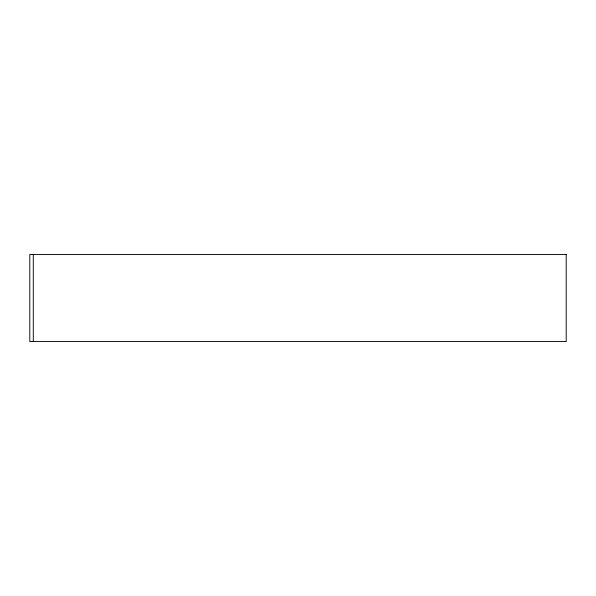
<?xml version="1.0" encoding="UTF-8"?>
<svg xmlns="http://www.w3.org/2000/svg" width="596" height="596" viewBox="0 0 596 596"><rect width="100%" height="100%" fill="white"/><g stroke="black" fill="none" stroke-linecap="round" stroke-linejoin="round"><path stroke-width="0.89" d="M33.294 254.462L33.294 341.538M566.2 254.462L29.8 254.462L29.8 341.538L566.2 341.538L566.2 254.462"/></g></svg>
